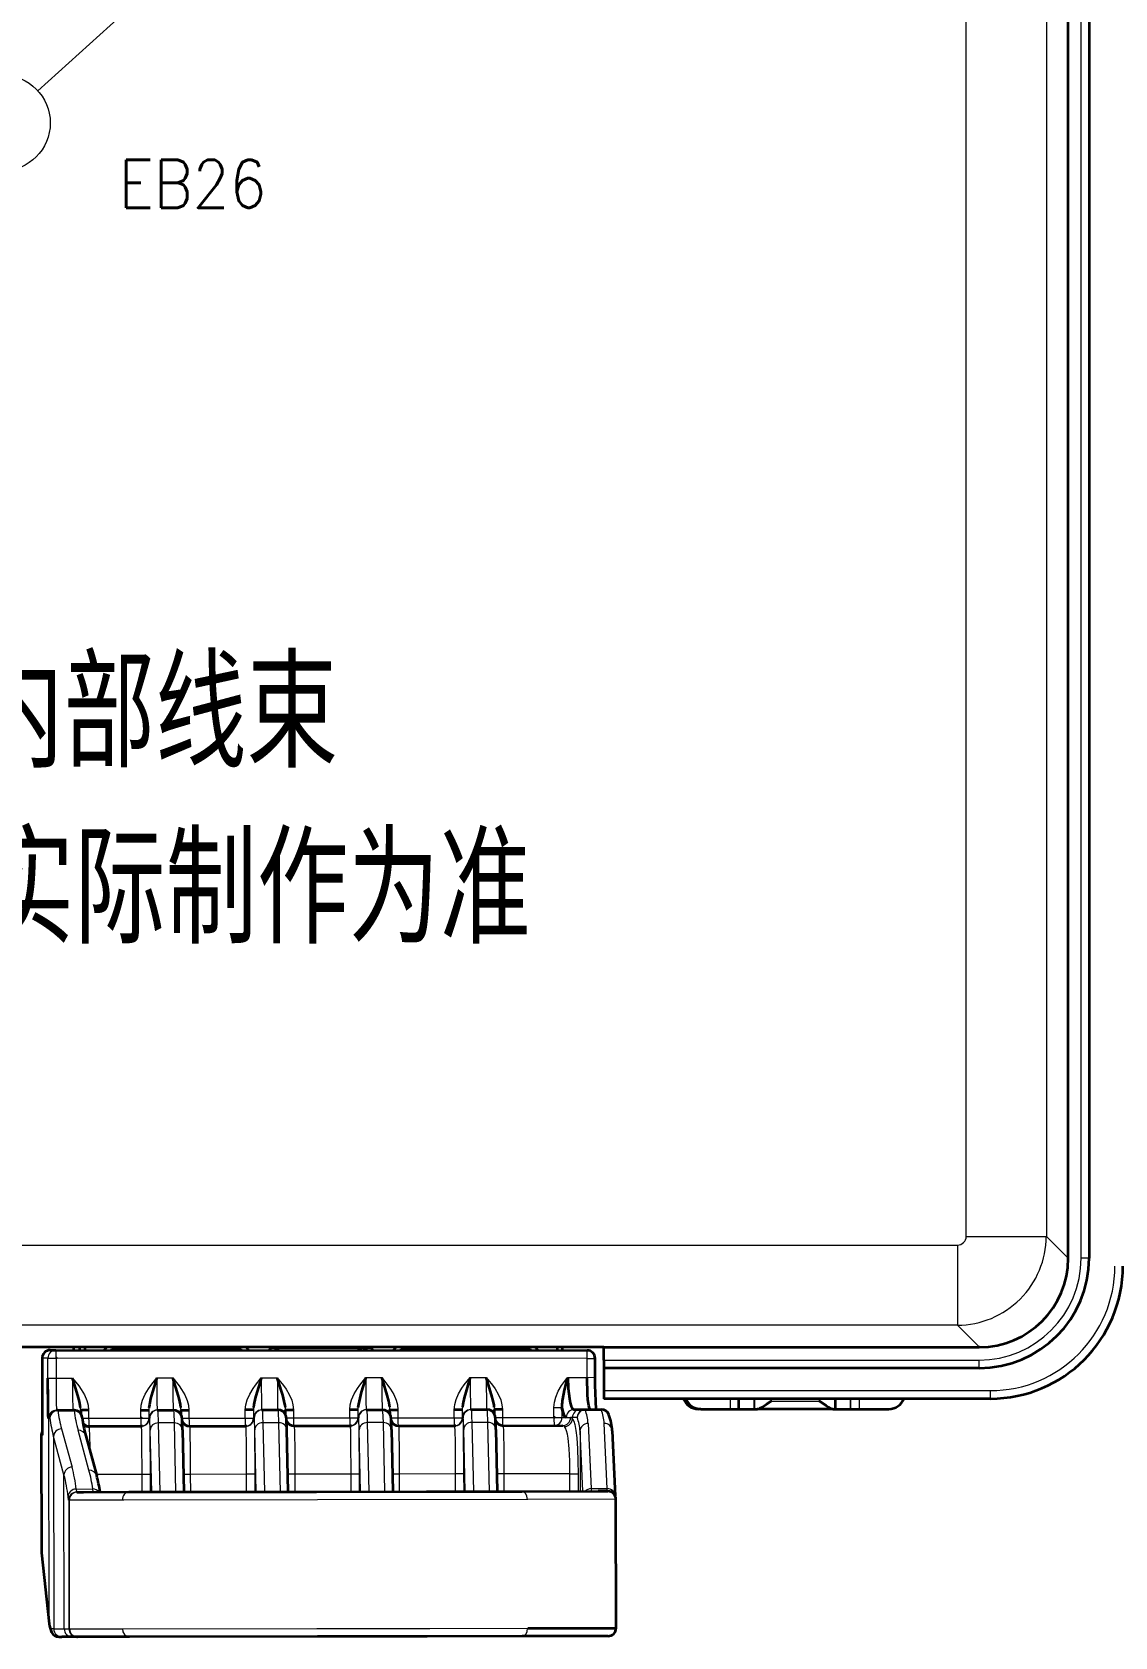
# Model space of a CAD drawing. Header units: inches. Extents: x 47316 to 59086, y 3141 to 11743.
# Drawn here: x 53677.7 to 53734.3, y 9661.4 to 9745.3 of the extents above; entities that cross this region are included whole.
import ezdxf

# ---------------------------------------------------------------- set-up
doc = ezdxf.new("R2010")
doc.units = ezdxf.units.IN
doc.header["$MEASUREMENT"] = 0
doc.styles.add('MtX_FangSong_GB2312', font='')
doc.styles.get("Standard").update_dxf_attribs({"font": ''})
doc.styles.get('MtX_FangSong_GB2312').set_extended_font_data('FangSong_GB2312')
doc.styles.get('Standard').set_extended_font_data('SimSun')
doc.linetypes.add('_VH_UNTAPED', pattern='A,0.0001,[17,VeSys.shx,S=0.1,R=0,X=0,Y=0],-0.4', length=0.4001)

# ---------------------------------------------------------------- blocks, each defined once
blk = doc.blocks.new('3835D1078AAB')
at = {"lineweight": 35}
for p, q in [((-22.369, 151.215), (-18.639, 151.222)), ((-18.639, 151.222), (-18.632, 151.222)), ((-18.632, 151.222), (-14.497, 151.228)), ((-14.497, 151.228), (-9.721, 151.235)), ((-9.721, 151.235), (-1.535, 151.247)), ((-1.535, 151.247), (-1.507, 151.247)), ((-1.507, 151.247), (0.458, 151.249)), ((0.458, 151.249), (0.732, 151.25)), ((0.458, 151.249), (0.759, 151.249)), ((0.469, 151.249), (0.734, 151.25)), ((0.732, 151.25), (0.76, 151.249)), ((0.762, 151.249), (0.734, 151.25)), ((0.76, 151.249), (0.964, 151.25)), ((0.762, 151.249), (0.862, 151.249)), ((0.964, 151.249), (1.417, 151.25)), ((1.548, 151.249), (1.417, 151.249)), ((-18.875, 150.871), (-22.718, 150.865)), ((-18.875, 150.871), (-22.718, 150.865)), ((-22.718, 150.865), (-22.71, 145.257)), ((2.303, 147.584), (1.968, 150.68)), ((2.305, 147.547), (2.303, 147.584)), ((2.313, 142.473), (2.305, 147.547)), ((-22.548, 142.275), (-22.678, 145.112)), ((-22.361, 144.908), (-21.939, 144.909)), ((-22.342, 144.908), (-22.361, 144.908)), ((-18.617, 144.914), (-22.36, 144.908)), ((-22.352, 144.908), (-22.342, 144.908)), ((-21.659, 144.909), (-21.619, 144.909)), ((-14.463, 144.92), (-18.616, 144.914)), ((-17.484, 142.211), (-17.546, 144.916)), ((-9.677, 144.927), (-14.463, 144.92)), ((-12.934, 142.218), (-12.996, 144.922)), ((-1.496, 144.939), (-9.677, 144.927)), ((-8.446, 144.929), (-8.384, 142.224)), ((-3.834, 142.231), (-3.896, 144.936)), ((0.478, 144.942), (-1.496, 144.939)), ((0.031, 144.941), (0.043, 144.941)), ((0.035, 144.941), (0.043, 144.941)), ((0.744, 144.942), (0.478, 144.942)), ((0.744, 144.942), (0.479, 144.942)), ((0.769, 144.942), (0.744, 144.942)), ((0.771, 144.942), (0.769, 144.942)), ((0.374, 142.494), (-0.102, 144.234)), ((-17.8, 142.051), (-20.393, 142.048)), ((-15.742, 142.052), (-15.7, 142.054)), ((-15.742, 142.052), (-15.7, 142.054)), ((-13.25, 142.058), (-15.7, 142.054)), ((-11.192, 142.059), (-11.15, 142.061)), ((-8.7, 142.065), (-11.15, 142.061)), ((-6.642, 142.065), (-6.6, 142.068)), ((-6.642, 142.065), (-6.6, 142.068)), ((-4.15, 142.072), (-6.6, 142.068)), ((-2.092, 142.072), (-2.05, 142.075)), ((-2.092, 142.072), (-2.05, 142.075)), ((0.219, 142.078), (-2.05, 142.075)), ((0.223, 142.078), (0.219, 142.078)), ((2.278, 139.113), (2.273, 142.469)), ((-33.302, 141.328), (-34.597, 141.328)), ((-32.948, 141.328), (-33.302, 141.328)), ((-32.913, 141.328), (-32.948, 141.328)), ((-32.913, 141.328), (-32.948, 141.328)), ((-32.268, 141.328), (-32.913, 141.328)), ((-32.178, 141.328), (-32.268, 141.328)), ((-32.268, 141.328), (-32.268, 140.875)), ((-32.178, 141.328), (-32.268, 141.328)), ((-32.268, 141.328), (-32.268, 140.875)), ((-32.178, 141.328), (-28.866, 141.327)), ((-28.768, 141.326), (-28.866, 141.327)), ((-28.768, 141.326), (-28.866, 141.326)), ((-28.713, 141.326), (-28.768, 141.326)), ((-28.713, 141.326), (-28.768, 141.326)), ((-28.048, 141.326), (-28.713, 141.326)), ((-28.048, 141.326), (-28.049, 141.326)), ((-28.049, 140.875), (-28.049, 141.326)), ((-27.702, 141.326), (-28.048, 141.326)), ((-28.048, 140.875), (-28.048, 141.326)), ((-26.407, 141.326), (-27.702, 141.326)), ((-26.408, 141.326), (-26.302, 141.326)), ((-26.407, 141.326), (-26.301, 141.326)), ((-21.375, 141.346), (-22.078, 141.345)), ((-21.611, 141.346), (-21.624, 141.346)), ((-21.161, 141.347), (-21.375, 141.346)), ((-20.892, 141.347), (-21.161, 141.346)), ((-20.362, 141.251), (-20.363, 141.259)), ((-17.769, 141.351), (-17.423, 141.352)), ((-17.427, 141.554), (-17.423, 141.341)), ((-17.423, 141.342), (-17.423, 141.352)), ((-17.087, 141.352), (-17.112, 141.352)), ((-16.409, 141.353), (-17.109, 141.352)), ((-17.087, 141.352), (-17.095, 141.353)), ((-16.385, 141.353), (-16.409, 141.353)), ((-16.023, 141.354), (-15.67, 141.354)), ((-12.873, 141.359), (-13.219, 141.358)), ((-12.877, 141.561), (-12.873, 141.347)), ((-12.873, 141.349), (-12.873, 141.359)), ((-12.537, 141.359), (-12.562, 141.359)), ((-11.859, 141.36), (-12.559, 141.359)), ((-12.537, 141.359), (-12.546, 141.359)), ((-11.835, 141.36), (-11.859, 141.36)), ((-11.473, 141.361), (-11.121, 141.361)), ((-8.323, 141.365), (-8.669, 141.365)), ((-8.328, 141.568), (-8.323, 141.354)), ((-8.323, 141.355), (-8.323, 141.365)), ((-7.988, 141.366), (-8.012, 141.366)), ((-7.309, 141.367), (-8.009, 141.366)), ((-7.988, 141.366), (-7.996, 141.366)), ((-7.285, 141.367), (-7.309, 141.367)), ((-6.923, 141.367), (-6.571, 141.368)), ((-3.774, 141.372), (-4.12, 141.371)), ((-3.778, 141.575), (-3.773, 141.361)), ((-3.773, 141.362), (-3.774, 141.372)), ((-3.438, 141.373), (-3.462, 141.373)), ((-2.759, 141.374), (-3.459, 141.373)), ((-3.438, 141.373), (-3.446, 141.373)), ((-2.735, 141.374), (-2.759, 141.374)), ((-2.021, 141.375), (-2.373, 141.374)), ((0.249, 141.378), (0.595, 141.378)), ((0.596, 141.367), (0.592, 141.53)), ((0.596, 141.368), (0.595, 141.378)), ((1.592, 141.38), (0.88, 141.379)), ((0.88, 141.379), (0.911, 141.379)), ((0.911, 141.379), (0.931, 141.379)), ((0.921, 141.379), (0.931, 141.379)), ((1.592, 141.38), (1.634, 141.38)), ((1.65, 141.38), (1.634, 141.38)), ((-39.016, 140.875), (-22.181, 140.875)), ((-31.612, 140.875), (-31.576, 140.901)), ((-31.612, 140.875), (-31.576, 140.901)), ((-29.476, 140.9), (-29.44, 140.875)), ((-22.181, 140.525), (-22.181, 140.875)), ((-22.181, 139.545), (-22.181, 140.525)), ((-21.809, 139.945), (-21.808, 139.119)), ((-38.526, 139.545), (-22.181, 139.545)), ((-22.181, 139.195), (-22.181, 139.545)), ((-22.181, 139.195), (-22.181, 138.635)), ((-38.538, 138.635), (-38.526, 138.635)), ((-22.181, 138.635), (-38.526, 138.635)), ((-22.181, 138.635), (5.539, 138.635)), ((1.673, 138.763), (-21.458, 138.77)), ((-20.369, 138.635), (-20.369, 138.769)), ((-20.369, 138.635), (-20.369, 138.769)), ((-20.161, 138.769), (-20.161, 138.635)), ((-18.845, 138.635), (-18.843, 138.652)), ((-18.844, 138.635), (-18.841, 138.664)), ((-18.841, 138.664), (-18.836, 138.718)), ((-18.837, 138.706), (-18.836, 138.718)), ((-18.836, 138.718), (-13.503, 138.716)), ((-18.836, 138.718), (-13.502, 138.716)), ((-13.503, 138.716), (-13.417, 138.733)), ((-13.502, 138.716), (-13.498, 138.662)), ((-13.499, 138.662), (-13.498, 138.65)), ((-13.498, 138.662), (-13.496, 138.635)), ((-12.059, 138.661), (-7.685, 138.66)), ((-6.245, 138.635), (-6.244, 138.648)), ((-6.244, 138.635), (-6.242, 138.66)), ((-6.242, 138.66), (-6.237, 138.714)), ((-6.238, 138.703), (-6.237, 138.714)), ((-6.236, 138.714), (-0.903, 138.712)), ((-0.903, 138.712), (-0.899, 138.658)), ((-0.899, 138.658), (-0.897, 138.635)), ((0.417, 138.635), (0.418, 138.763)), ((0.63, 138.763), (0.63, 138.635)), ((0.914, 138.635), (0.914, 138.763)), ((1.928, 138.762), (1.673, 138.763)), ((-43.321, 6.125), (-43.321, 134.75)), ((-42.411, 134.75), (-42.411, 134.761)), ((-42.411, 134.75), (-42.411, 6.125))]:
    blk.add_line(p, q, dxfattribs=at)
at = {"lineweight": 13}
for p, q in [((-18.869, 150.871), (-18.875, 150.871)), ((-14.609, 150.878), (-18.869, 150.871)), ((-9.69, 150.885), (-14.609, 150.878)), ((-1.257, 150.897), (-9.69, 150.885)), ((-1.224, 150.897), (-1.257, 150.897)), ((0.797, 150.9), (-1.224, 150.897)), ((1.081, 150.9), (0.797, 150.9)), ((1.082, 150.9), (1.081, 150.9)), ((1.081, 150.9), (1.09, 145.292)), ((1.11, 150.9), (1.082, 150.9)), ((1.118, 145.292), (1.11, 150.9)), ((1.313, 150.9), (1.11, 150.9)), ((1.767, 150.9), (1.313, 150.9)), ((1.313, 150.9), (1.323, 144.194)), ((1.767, 150.9), (1.898, 150.9)), ((1.779, 142.529), (1.767, 150.9)), ((1.97, 150.642), (1.983, 141.731)), ((2.305, 147.547), (1.97, 150.642)), ((2.313, 142.473), (2.305, 147.547)), ((-22.71, 145.257), (-18.881, 145.264)), ((-21.629, 144.794), (-22.329, 144.793)), ((-22.329, 144.793), (-22.199, 141.952)), ((-21.499, 141.954), (-21.629, 144.794)), ((-21.619, 144.909), (-21.611, 144.909)), ((-21.269, 144.91), (-21.149, 142.293)), ((-21.149, 142.293), (-21.152, 144.91)), ((-21.061, 144.147), (-21.062, 144.916)), ((-20.711, 144.917), (-20.71, 144.147)), ((-18.881, 145.264), (-18.855, 145.264)), ((-18.855, 145.264), (-9.716, 145.277)), ((-17.828, 144.152), (-17.829, 144.921)), ((-17.204, 144.916), (-17.135, 141.909)), ((-16.435, 141.91), (-16.504, 144.917)), ((-16.146, 144.918), (-16.084, 142.221)), ((-16.081, 144.154), (-16.082, 144.924)), ((-15.729, 144.924), (-15.728, 144.155)), ((-13.278, 144.158), (-13.279, 144.928)), ((-12.654, 144.923), (-12.585, 141.916)), ((-11.885, 141.917), (-11.954, 144.924)), ((-11.596, 144.925), (-11.534, 142.227)), ((-11.531, 144.161), (-11.532, 144.93)), ((-11.179, 144.931), (-11.178, 144.161)), ((-9.716, 145.277), (-1.278, 145.289)), ((-8.728, 144.165), (-8.729, 144.934)), ((-8.104, 144.93), (-8.035, 141.922)), ((-7.335, 141.923), (-7.404, 144.931)), ((-7.046, 144.931), (-6.984, 142.234)), ((-6.981, 144.168), (-6.982, 144.937)), ((-6.63, 144.937), (-6.628, 144.168)), ((-4.178, 144.172), (-4.18, 144.941)), ((-3.554, 144.936), (-3.485, 141.929)), ((-2.785, 141.93), (-2.854, 144.937)), ((-2.496, 144.938), (-2.434, 142.241)), ((-2.431, 144.174), (-2.432, 144.944)), ((-2.08, 144.944), (-2.078, 144.175)), ((-1.278, 145.289), (-1.214, 145.29)), ((-1.214, 145.29), (0.794, 145.292)), ((0.794, 144.809), (0.073, 144.808)), ((0.794, 145.292), (1.09, 145.292)), ((1.09, 145.292), (1.09, 145.292)), ((1.09, 145.292), (1.118, 145.292)), ((1.118, 145.292), (1.121, 145.292)), ((-20.71, 144.147), (-21.061, 144.147)), ((-20.71, 144.147), (-17.828, 144.152)), ((-17.828, 144.152), (-17.529, 144.152)), ((-16.08, 144.154), (-15.728, 144.155)), ((-15.728, 144.155), (-13.278, 144.158)), ((-13.278, 144.158), (-12.979, 144.159)), ((-11.53, 144.161), (-11.178, 144.161)), ((-11.178, 144.161), (-8.728, 144.165)), ((-8.728, 144.165), (-8.429, 144.165)), ((-6.981, 144.168), (-6.628, 144.168)), ((-6.628, 144.168), (-4.178, 144.172)), ((-4.178, 144.172), (-3.879, 144.172)), ((-2.431, 144.174), (-2.078, 144.175)), ((-2.078, 144.175), (-0.087, 144.178)), ((0.235, 143.99), (0.712, 142.25)), ((1.323, 144.194), (1.779, 142.529)), ((1.43, 142.191), (0.974, 143.857)), ((-17.135, 141.909), (-16.435, 141.91)), ((-12.585, 141.916), (-11.885, 141.917)), ((-8.035, 141.922), (-7.335, 141.923)), ((-3.485, 141.929), (-2.785, 141.93)), ((2.278, 139.113), (2.273, 142.473)), ((2.273, 142.473), (2.313, 142.473)), ((-33.302, 140.875), (-33.302, 141.328)), ((-32.948, 141.328), (-32.948, 140.875)), ((-32.913, 140.875), (-32.913, 141.328)), ((-28.768, 141.326), (-28.768, 140.875)), ((-28.713, 140.875), (-28.713, 141.326)), ((-27.702, 141.326), (-27.702, 140.875)), ((-22.078, 141.357), (-21.376, 141.358)), ((-21.611, 141.346), (-21.624, 141.346)), ((-21.027, 141.697), (-20.816, 141.697)), ((-20.816, 141.746), (-20.816, 141.697)), ((-20.816, 141.697), (-20.738, 141.697)), ((-20.547, 141.697), (-20.738, 141.697)), ((-20.363, 141.697), (-20.547, 141.697)), ((-20.015, 141.698), (-20.363, 141.697)), ((-20.362, 141.264), (-20.363, 141.697)), ((-20.014, 141.265), (-20.362, 141.264)), ((-17.769, 141.701), (-20.014, 141.698)), ((-20.014, 141.698), (-20.013, 141.265)), ((-17.464, 141.702), (-17.769, 141.701)), ((-17.769, 141.351), (-17.769, 141.701)), ((-16.06, 141.704), (-16.05, 141.704)), ((-16.035, 141.704), (-16.05, 141.704)), ((-16.023, 141.704), (-16.035, 141.704)), ((-16.023, 141.354), (-16.023, 141.704)), ((-15.671, 141.704), (-16.023, 141.704)), ((-13.22, 141.708), (-15.669, 141.704)), ((-15.669, 141.704), (-15.669, 141.354)), ((-13.219, 141.358), (-13.22, 141.708)), ((-12.914, 141.708), (-13.22, 141.708)), ((-11.51, 141.711), (-11.5, 141.711)), ((-11.485, 141.711), (-11.5, 141.711)), ((-11.474, 141.711), (-11.485, 141.711)), ((-11.473, 141.361), (-11.474, 141.711)), ((-11.121, 141.711), (-11.474, 141.711)), ((-8.67, 141.715), (-11.12, 141.711)), ((-11.12, 141.711), (-11.119, 141.361)), ((-8.669, 141.365), (-8.67, 141.715)), ((-8.364, 141.715), (-8.67, 141.715)), ((-6.96, 141.717), (-6.95, 141.717)), ((-6.936, 141.717), (-6.95, 141.717)), ((-6.924, 141.717), (-6.936, 141.717)), ((-6.571, 141.718), (-6.924, 141.717)), ((-6.923, 141.367), (-6.924, 141.717)), ((-4.12, 141.721), (-6.57, 141.718)), ((-6.57, 141.718), (-6.569, 141.368)), ((-3.814, 141.722), (-4.12, 141.721)), ((-4.12, 141.371), (-4.12, 141.721)), ((-2.41, 141.724), (-2.4, 141.724)), ((-2.386, 141.724), (-2.4, 141.724)), ((-2.374, 141.724), (-2.386, 141.724)), ((-2.374, 141.374), (-2.374, 141.724)), ((-2.022, 141.724), (-2.374, 141.724)), ((0.249, 141.728), (-2.02, 141.724)), ((-2.02, 141.724), (-2.02, 141.375)), ((0.249, 141.378), (0.249, 141.728)), ((0.527, 141.728), (0.249, 141.728)), ((0.88, 141.392), (1.591, 141.393)), ((1.983, 141.731), (1.941, 141.73)), ((1.983, 141.731), (2, 141.73)), ((-39.016, 140.525), (-39.016, 140.875)), ((-22.181, 140.525), (-39.016, 140.525)), ((-31.576, 140.977), (-31.576, 140.901)), ((-29.476, 140.977), (-31.576, 140.977)), ((-31.576, 140.901), (-29.476, 140.9)), ((-29.476, 140.9), (-29.476, 140.977)), ((-21.463, 139.946), (-21.809, 139.945)), ((-20.615, 139.947), (-21.463, 139.946)), ((-21.463, 139.946), (-21.462, 139.12)), ((-20.615, 139.947), (-20.608, 139.97)), ((-16.367, 139.953), (-17.067, 139.952)), ((-11.817, 139.96), (-12.517, 139.959)), ((-7.267, 139.967), (-7.967, 139.966)), ((-2.718, 139.974), (-3.418, 139.972)), ((1.668, 139.98), (0.951, 139.979)), ((1.669, 139.113), (1.668, 139.98)), ((2.022, 139.98), (1.669, 139.98)), ((2.022, 139.98), (2.023, 139.113)), ((-38.526, 139.545), (-38.526, 139.195)), ((-22.181, 139.195), (-38.526, 139.195)), ((-21.462, 139.12), (-21.808, 139.119)), ((-21.462, 139.12), (1.669, 139.113)), ((2.023, 139.113), (1.671, 139.113)), ((2.023, 139.113), (2.278, 139.113)), ((-37.582, 137.679), (-38.538, 138.635)), ((-18.534, 138.747), (-18.778, 138.718)), ((-18.448, 138.769), (-18.534, 138.747)), ((-13.6, 138.746), (-13.621, 138.767)), ((-13.473, 138.722), (-13.6, 138.746)), ((-13.473, 138.722), (-13.599, 138.746)), ((-5.934, 138.744), (-6.179, 138.714)), ((-5.849, 138.765), (-5.934, 138.744)), ((-1.001, 138.742), (-1.022, 138.763)), ((-0.872, 138.717), (-1.001, 138.742)), ((-0.873, 138.718), (-1, 138.742)), ((-37.582, 137.679), (5.539, 137.679)), ((-37.582, 134.189), (-37.582, 137.679)), ((-43.321, 134.75), (-42.971, 134.75)), ((-42.971, 134.75), (-42.971, 6.125)), ((-42.411, 134.761), (-41.456, 133.806)), ((5.539, 134.189), (-37.582, 134.189)), ((-37.966, 133.806), (-41.456, 133.806)), ((-41.456, 7.069), (-41.456, 133.806)), ((-37.966, 133.806), (-37.966, 7.069))]:
    blk.add_line(p, q, dxfattribs=at)
for points in [[(-22.34, 144.908), (-22.339, 144.907), (-22.339, 144.906), (-22.336, 144.895), (-22.329, 144.793)], [(-21.629, 144.794), (-21.636, 144.896), (-21.639, 144.907), (-21.639, 144.908), (-21.64, 144.909)], [(0.045, 144.941), (0.046, 144.94), (0.047, 144.939), (0.049, 144.936), (0.053, 144.926), (0.073, 144.808)], [(0.794, 144.809), (0.777, 144.927), (0.773, 144.94), (0.772, 144.941), (0.771, 144.942)], [(1.121, 145.292), (1.122, 145.292), (1.123, 145.29), (1.127, 145.276), (1.144, 145.146)], [(-20.816, 141.746), (-20.872, 141.85), (-20.92, 142.004), (-20.968, 142.262), (-21.004, 142.577), (-21.037, 143.064), (-21.055, 143.594), (-21.061, 144.147)], [(-20.71, 144.147), (-20.701, 143.587), (-20.676, 143.053), (-20.63, 142.602), (-20.597, 142.414), (-20.561, 142.274), (-20.519, 142.165), (-20.47, 142.089)], [(-17.8, 142.051), (-17.801, 142.052), (-17.801, 142.054), (-17.804, 142.079), (-17.812, 142.28), (-17.824, 143.171), (-17.828, 144.152)], [(-16.05, 141.704), (-16.05, 141.705), (-16.051, 141.71), (-16.056, 141.762), (-16.067, 142.211), (-16.081, 144.154)], [(-15.728, 144.155), (-15.72, 142.764), (-15.712, 142.275), (-15.704, 142.08), (-15.701, 142.057), (-15.701, 142.055), (-15.7, 142.054)], [(-13.25, 142.058), (-13.251, 142.059), (-13.251, 142.061), (-13.254, 142.086), (-13.262, 142.287), (-13.274, 143.177), (-13.278, 144.158)], [(-11.5, 141.711), (-11.5, 141.711), (-11.502, 141.717), (-11.506, 141.769), (-11.517, 142.217), (-11.531, 144.161)], [(-11.178, 144.161), (-11.17, 142.771), (-11.162, 142.281), (-11.154, 142.087), (-11.151, 142.064), (-11.151, 142.062), (-11.15, 142.061)], [(-8.7, 142.065), (-8.701, 142.066), (-8.702, 142.068), (-8.704, 142.092), (-8.712, 142.293), (-8.724, 143.184), (-8.728, 144.165)], [(-6.95, 141.717), (-6.95, 141.718), (-6.952, 141.724), (-6.956, 141.776), (-6.967, 142.224), (-6.981, 144.168)], [(-6.628, 144.168), (-6.62, 142.777), (-6.612, 142.288), (-6.604, 142.093), (-6.601, 142.071), (-6.601, 142.069), (-6.6, 142.068)], [(-4.15, 142.072), (-4.151, 142.072), (-4.152, 142.075), (-4.154, 142.099), (-4.162, 142.3), (-4.174, 143.191), (-4.178, 144.172)], [(-2.4, 141.724), (-2.4, 141.725), (-2.402, 141.731), (-2.406, 141.782), (-2.417, 142.231), (-2.431, 144.174)], [(-2.078, 144.175), (-2.07, 142.784), (-2.062, 142.295), (-2.054, 142.1), (-2.052, 142.077), (-2.051, 142.075), (-2.05, 142.075)], [(-17.46, 141.702), (-17.46, 141.703), (-17.461, 141.704), (-17.462, 141.708), (-17.468, 141.76), (-17.484, 142.219)], [(-17.135, 141.909), (-17.118, 141.417), (-17.112, 141.36), (-17.111, 141.355), (-17.11, 141.353), (-17.109, 141.352)], [(-16.409, 141.353), (-16.41, 141.354), (-16.41, 141.355), (-16.411, 141.358), (-16.416, 141.389), (-16.428, 141.657), (-16.435, 141.91)], [(-16.084, 142.221), (-16.068, 141.762), (-16.062, 141.711), (-16.061, 141.706), (-16.061, 141.705), (-16.06, 141.704)], [(-12.91, 141.709), (-12.911, 141.709), (-12.911, 141.711), (-12.912, 141.715), (-12.918, 141.767), (-12.934, 142.225)], [(-12.585, 141.916), (-12.568, 141.423), (-12.562, 141.366), (-12.561, 141.361), (-12.56, 141.36), (-12.559, 141.359)], [(-11.859, 141.36), (-11.86, 141.361), (-11.86, 141.361), (-11.861, 141.364), (-11.866, 141.396), (-11.878, 141.664), (-11.885, 141.917)], [(-11.534, 142.227), (-11.518, 141.769), (-11.512, 141.717), (-11.511, 141.713), (-11.511, 141.711), (-11.51, 141.711)], [(-8.36, 141.715), (-8.361, 141.716), (-8.361, 141.717), (-8.363, 141.722), (-8.368, 141.774), (-8.384, 142.232)], [(-8.035, 141.922), (-8.018, 141.43), (-8.012, 141.373), (-8.011, 141.368), (-8.01, 141.367), (-8.009, 141.366)], [(-7.309, 141.367), (-7.31, 141.367), (-7.31, 141.368), (-7.311, 141.371), (-7.316, 141.403), (-7.328, 141.671), (-7.335, 141.923)], [(-6.984, 142.234), (-6.968, 141.776), (-6.963, 141.724), (-6.961, 141.719), (-6.961, 141.718), (-6.96, 141.717)], [(-3.81, 141.722), (-3.811, 141.723), (-3.811, 141.724), (-3.813, 141.729), (-3.818, 141.781), (-3.834, 142.239)], [(-3.485, 141.929), (-3.472, 141.499), (-3.464, 141.394), (-3.461, 141.375), (-3.46, 141.373), (-3.459, 141.373)], [(-2.759, 141.374), (-2.76, 141.374), (-2.761, 141.376), (-2.762, 141.381), (-2.768, 141.438), (-2.785, 141.93)], [(-2.434, 142.241), (-2.418, 141.783), (-2.413, 141.731), (-2.411, 141.726), (-2.411, 141.725), (-2.41, 141.724)], [(-21.376, 141.358), (-21.27, 141.376), (-21.174, 141.425), (-21.097, 141.5), (-21.046, 141.594), (-21.027, 141.697)], [(-20.013, 141.265), (-20.034, 141.031), (-20.094, 140.804), (-20.204, 140.546), (-20.348, 140.304), (-20.567, 140.006), (-20.615, 139.947)], [(-17.067, 139.952), (-17.336, 140.292), (-17.449, 140.453), (-17.586, 140.683), (-17.693, 140.929), (-17.748, 141.137), (-17.769, 141.351)], [(-15.669, 141.354), (-15.69, 141.132), (-15.749, 140.916), (-15.863, 140.66), (-16.009, 140.42), (-16.11, 140.279), (-16.367, 139.953)], [(-12.517, 139.959), (-12.786, 140.299), (-12.9, 140.46), (-13.037, 140.69), (-13.143, 140.935), (-13.199, 141.144), (-13.219, 141.358)], [(-11.119, 141.361), (-11.14, 141.138), (-11.199, 140.922), (-11.313, 140.666), (-11.459, 140.427), (-11.56, 140.285), (-11.817, 139.96)], [(-7.967, 139.966), (-8.237, 140.305), (-8.35, 140.466), (-8.487, 140.697), (-8.594, 140.942), (-8.649, 141.15), (-8.669, 141.365)], [(-6.569, 141.368), (-6.591, 141.145), (-6.65, 140.929), (-6.764, 140.673), (-6.909, 140.433), (-7.01, 140.292), (-7.267, 139.967)], [(-3.418, 139.972), (-3.687, 140.312), (-3.8, 140.473), (-3.937, 140.703), (-4.044, 140.949), (-4.099, 141.157), (-4.12, 141.371)], [(-2.02, 141.375), (-2.041, 141.152), (-2.1, 140.936), (-2.214, 140.68), (-2.36, 140.44), (-2.461, 140.299), (-2.718, 139.974)], [(0.951, 139.979), (0.682, 140.319), (0.569, 140.48), (0.432, 140.71), (0.325, 140.955), (0.27, 141.164), (0.249, 141.378)], [(0.88, 141.392), (0.78, 141.406), (0.688, 141.446), (0.612, 141.51), (0.558, 141.594), (0.532, 141.688)], [(1.591, 141.393), (1.698, 141.411), (1.795, 141.458), (1.873, 141.533), (1.923, 141.627), (1.941, 141.731)]]:
    blk.add_lwpolyline(points, dxfattribs=at)
at = {"lineweight": 35}
for points in [[(-17.484, 142.211), (-17.469, 141.774), (-17.454, 141.633), (-17.407, 141.517), (-17.317, 141.421), (-17.203, 141.365), (-17.112, 141.352)], [(-12.934, 142.218), (-12.919, 141.781), (-12.904, 141.64), (-12.857, 141.523), (-12.767, 141.427), (-12.653, 141.372), (-12.562, 141.359)], [(-8.384, 142.224), (-8.37, 141.788), (-8.354, 141.647), (-8.307, 141.53), (-8.218, 141.434), (-8.103, 141.378), (-8.012, 141.366)], [(-3.834, 142.231), (-3.82, 141.794), (-3.804, 141.654), (-3.757, 141.537), (-3.668, 141.441), (-3.553, 141.385), (-3.462, 141.373)], [(-31.576, 140.977), (-31.862, 141.176), (-31.969, 141.243), (-32.068, 141.296), (-32.115, 141.315), (-32.178, 141.328)], [(-28.866, 141.327), (-28.93, 141.314), (-28.978, 141.295), (-29.08, 141.242), (-29.271, 141.12), (-29.476, 140.977)], [(-21.857, 141.345), (-21.83, 140.989), (-21.811, 140.294), (-21.809, 139.945)], [(-21.611, 141.346), (-21.599, 141.343), (-21.577, 141.326), (-21.558, 141.293), (-21.526, 141.186), (-21.491, 140.913), (-21.478, 140.689), (-21.463, 139.946)], [(-20.615, 139.947), (-20.633, 140.429), (-20.685, 140.864), (-20.724, 141.049), (-20.77, 141.199), (-20.821, 141.298), (-20.849, 141.329), (-20.877, 141.345), (-20.892, 141.347)], [(-20.547, 141.697), (-20.515, 141.685), (-20.494, 141.664), (-20.454, 141.595), (-20.42, 141.503), (-20.363, 141.259)], [(-20.014, 141.698), (-20.032, 141.694), (-20.038, 141.689), (-20.039, 141.687), (-20.039, 141.686), (-20.038, 141.684), (-20.036, 141.683), (-20.034, 141.682), (-20.03, 141.683)], [(-17.417, 141.245), (-17.405, 141.153), (-17.369, 140.974), (-17.3, 140.715), (-17.106, 140.08), (-17.067, 139.952)], [(-16.367, 139.953), (-16.328, 140.082), (-16.175, 140.59), (-16.104, 140.845), (-16.045, 141.11), (-16.027, 141.247)], [(-12.867, 141.252), (-12.855, 141.16), (-12.819, 140.981), (-12.75, 140.721), (-12.556, 140.086), (-12.517, 139.959)], [(-11.817, 139.96), (-11.778, 140.089), (-11.625, 140.597), (-11.554, 140.852), (-11.496, 141.117), (-11.478, 141.254)], [(-8.318, 141.258), (-8.306, 141.167), (-8.27, 140.987), (-8.2, 140.728), (-8.007, 140.093), (-7.967, 139.966)], [(-7.267, 139.967), (-7.228, 140.096), (-7.076, 140.604), (-7.004, 140.859), (-6.946, 141.124), (-6.928, 141.261)], [(-3.768, 141.265), (-3.751, 141.135), (-3.69, 140.862), (-3.607, 140.575), (-3.418, 139.972)], [(-2.718, 139.974), (-2.531, 140.577), (-2.451, 140.864), (-2.394, 141.138), (-2.378, 141.267)], [(-2.02, 141.724), (-2.039, 141.72), (-2.044, 141.716), (-2.045, 141.713), (-2.045, 141.712), (-2.045, 141.711), (-2.043, 141.709), (-2.041, 141.709), (-2.037, 141.709)], [(0.601, 141.272), (0.613, 141.18), (0.649, 141), (0.718, 140.741), (0.912, 140.106), (0.951, 139.979)], [(2, 141.73), (2.001, 141.729), (2.001, 141.726), (2.004, 141.693), (2.012, 141.405), (2.022, 139.98)], [(2, 141.73), (2, 141.73), (2.001, 141.729), (2.002, 141.715), (2.007, 141.603), (2.017, 140.941), (2.022, 139.98)], [(-20.608, 139.97), (-20.549, 140.17), (-20.461, 140.5), (-20.423, 140.666), (-20.371, 140.972)], [(1.659, 139.108), (1.653, 139.104), (1.652, 139.103), (1.652, 139.102), (1.653, 139.102), (1.656, 139.103), (1.671, 139.113)], [(-19.016, 138.769), (-18.962, 138.746), (-18.836, 138.718)], [(-18.958, 138.769), (-18.901, 138.745), (-18.778, 138.718)], [(-13.502, 138.716), (-13.376, 138.745), (-13.322, 138.767)], [(-6.417, 138.765), (-6.363, 138.743), (-6.236, 138.714)], [(-6.359, 138.765), (-6.301, 138.741), (-6.179, 138.714)], [(-0.903, 138.712), (-0.777, 138.741), (-0.723, 138.763)]]:
    blk.add_lwpolyline(points, dxfattribs=at)
at = {"lineweight": 13}
for centre, radius, start, end in [((-22.368, 150.865), 0.35, 90.08688, 180.0868), ((0.732, 150.9), 0.35, 0.08242, 90.08251), ((0.76, 150.899), 0.35, 0.0823, 90.08238), ((1.138, 150.546), 0.838, 6.62785, 25.0145), ((0.067, 145.159), 0.351, 218.46858, 270.91342), ((5.821, 145.526), 5.793, 187.12065, 195.37682), ((0.74, 145.292), 0.35, 270.62367, 0.08663), ((0.771, 145.292), 0.35, 270.088, 0.0879), ((6.704, 145.434), 5.943, 186.03876, 195.39211), ((7.081, 145.771), 5.97, 186.00857, 195.31878), ((41.551, 144.08), 41.384, 181.19277, 182.7012), ((-20.168, 142.054), 2.034, 182.85964, 200.04077), ((-19.514, 142.054), 1.987, 182.87675, 200.50069), ((-19.141, 142.392), 2.01, 182.83369, 200.24884), ((-20.459, 141.731), 0.358, 91.92311, 177.66752), ((-20.384, 142.155), 0.108, 217.05635, 264.92133), ((-15.7, 141.704), 0.35, 96.97067, 180.0863), ((-15.673, 141.704), 0.35, 90.08671, 180.08663), ((-6.6, 141.718), 0.35, 96.97067, 180.0863), ((-6.574, 141.718), 0.35, 90.08671, 180.08663), ((-2.05, 141.725), 0.35, 96.97067, 180.0863), ((-2.024, 141.725), 0.35, 90.08671, 180.08663), ((0.215, 141.777), 0.353, 40.11984, 90.34854), ((0.434, 142.124), 0.22, 178.50717, 192.17288), ((-4.923, 140.7), 5.844, 6.80519, 15.38118), ((-4.28, 140.622), 5.921, 7.48979, 15.37183), ((-3.903, 140.958), 5.895, 7.52705, 15.4457), ((1.963, 142.472), 0.35, 332.48337, 0.08468), ((-22.091, 141.695), 0.338, 200.47346, 272.18363), ((-21.376, 141.695), 0.349, 270.23788, 0.23681), ((-16.233, 141.363), 1.19, 181.05156, 185.66759), ((-17.195, 141.351), 1.173, 354.94696, 0.16452), ((-11.683, 141.369), 1.19, 181.05156, 185.66759), ((-12.646, 141.357), 1.173, 354.94696, 0.16452), ((-7.133, 141.376), 1.19, 181.05156, 185.66759), ((-8.096, 141.364), 1.173, 354.94696, 0.16452), ((-2.525, 141.383), 1.248, 181.03082, 185.44228), ((-2.76, 141.724), 0.35, 270.0867, 0.08663), ((-3.604, 141.371), 1.231, 355.18161, 0.15585), ((1.785, 141.389), 1.19, 181.05156, 185.66759), ((-39.016, 135.1), 5.425, 90, 180), ((-38.526, 134.75), 4.445, 90, 180), ((-37.559, 133.785), 3.894, 90.34119, 135.02738), ((-37.561, 133.782), 3.894, 134.97261, 179.65881), ((-37.582, 133.806), 0.383, 89.92384, 180.07676)]:
    blk.add_arc(centre, radius, start, end, dxfattribs=at)
at = {"lineweight": 35}
for centre, radius, start, end in [((-22.368, 150.865), 0.35, 90.0845, 180.08461), ((1.549, 150.901), 0.349, 24.44084, 90.09936), ((1.548, 150.9), 0.35, 359.93855, 24.44724), ((0.784, 150.545), 1.192, 6.49145, 24.81911), ((-22.36, 145.258), 0.35, 180.08495, 269.81128), ((5.863, 145.872), 6.185, 188.66299, 195.35513), ((-20.169, 142.392), 2.382, 182.83246, 200.01194), ((-17.799, 141.702), 0.349, 20.35348, 90.11619), ((-13.249, 141.709), 0.349, 20.35348, 90.11619), ((-8.7, 141.716), 0.349, 20.35348, 90.11619), ((-4.15, 141.722), 0.349, 20.35348, 90.11619), ((0.219, 141.728), 0.35, 37.76895, 89.67808), ((-4.923, 141.036), 5.494, 6.81275, 15.38819), ((1.963, 142.472), 0.35, 332.47527, 0.08428), ((-34.597, 140.628), 0.7, 89.98369, 159.3641), ((-34.597, 140.628), 0.7, 89.98367, 159.36606), ((-22.078, 141.695), 0.35, 199.73075, 270.08455), ((-22.05, 141.17), 1.69, 353.29421, 2.75192), ((-20.037, 141.705), 0.0229, 286.10536, 341.67405), ((-2.043, 141.731), 0.0229, 286.10743, 341.67428), ((0.88, 141.729), 0.35, 186.74136, 270.08455), ((-39.016, 135.1), 5.775, 90, 180), ((-38.526, 134.75), 4.795, 90, 180), ((-21.458, 139.12), 0.35, 180.08456, 269.98253), ((1.675, 139.084), 0.0286, 93.83133, 124.63333), ((1.928, 139.112), 0.35, 269.98253, 0.08455), ((-38.526, 134.75), 3.885, 90.16771, 179.83233), ((-18.91, 139.007), 0.469, 210.55659, 232.55829), ((-18.534, 139.097), 0.349, 249.87662, 269.96673), ((-13.599, 139.096), 0.35, 269.99758, 290.07427), ((-13.472, 139.037), 0.518, 309.14239, 328.62363), ((-11.622, 139.011), 0.56, 205.88699, 218.66264), ((-11.362, 139.011), 0.35, 224.3318, 269.9818), ((-6.306, 139.007), 0.475, 210.56272, 231.53934), ((-5.934, 139.093), 0.349, 249.87684, 269.96673), ((-1.001, 139.092), 0.35, 269.9976, 290.08297), ((-1, 139.092), 0.35, 269.99758, 290.07651), ((-0.873, 139.034), 0.519, 309.83027, 328.61294)]:
    blk.add_arc(centre, radius, start, end, dxfattribs=at)
at = {"lineweight": 13}
for centre, major_axis, ratio, start_param, end_param in [((-18.631, 150.872), (-0.001, 0.35), 0.677711, 6.283075, 7.853871), ((-1.506, 150.897), (0, 0.35), 0.807314, 4.712527, 6.283323), ((0.964, 150.899), (0, -0.35), 0.997034, 1.571852, 3.142648), ((1.418, 150.9), (0, -0.35), 0.997034, 1.571852, 3.142648), ((1.62, 150.642), (-0.348, -0.038), 0.994625, 3.034627, 3.141564), ((1.955, 147.547), (-0.348, -0.038), 0.994625, 3.034627, 3.141573), ((-22.359, 145.258), (-0.002, -0.35), 0.999932, 4.719341, 6.290138), ((-22.329, 145.131), (-0.35, -0.016), 0.967047, 6.283163, 7.809232), ((-22.34, 145.258), (-0.002, -0.35), 0.999932, 6.255666, 6.290138), ((-21.64, 145.259), (0.002, 0.35), 0.999932, 3.148545, 3.172897), ((-21.629, 145.132), (0.35, 0.016), 0.967047, 4.667639, 5.518722), ((-18.618, 145.264), (-0.001, 0.35), 0.677249, 1.570686, 3.141482), ((-1.497, 145.289), (0, 0.35), 0.807437, 3.14173, 4.712527), ((0.768, 145.292), (0.002, 0.35), 0.999932, 3.148545, 4.719341), ((0.794, 145.146), (-0.348, -0.036), 0.961705, 1.470028, 3.034808), ((0.235, 144.327), (-0.338, -0.092), 0.959419, 6.283172, 7.596572), ((0.974, 144.194), (0.338, 0.092), 0.959419, 4.454979, 6.006735), ((-22.198, 142.291), (-0.35, -0.016), 0.967047, 6.283163, 7.809232), ((-21.498, 142.293), (0.35, 0.016), 0.967047, 4.667639, 6.237282), ((-20.393, 141.698), (0, 0.35), 0.987467, 0.000515, 1.571311), ((-20.018, 141.698), (0, -0.35), 0.987467, 3.142107, 4.712903), ((-20.018, 141.698), (0.001, -0.35), 0.011239, 1.570776, 3.141511), ((-17.773, 141.701), (0.001, -0.35), 0.011239, 1.570776, 3.051207), ((-17.134, 142.219), (-0.35, -0.008), 0.8864, 6.28317, 7.831594), ((-16.434, 142.22), (-0.35, -0.008), 0.8864, 1.548409, 3.117311), ((-15.673, 141.704), (-0.001, 0.35), 0.011239, 4.712368, 6.283104), ((-13.223, 141.708), (-0.001, 0.35), 0.011239, 4.712368, 6.20621), ((-12.584, 142.226), (-0.35, -0.008), 0.8864, 6.28317, 7.831594), ((-11.884, 142.227), (-0.35, -0.008), 0.8864, 1.548409, 3.117311), ((-11.15, 141.711), (-0.002, -0.35), 0.999937, 3.268963, 4.719616), ((-11.124, 141.711), (-0.002, -0.35), 0.999937, 3.148819, 4.719616), ((-11.124, 141.711), (-0.001, 0.35), 0.011239, 4.712368, 6.283104), ((-8.674, 141.715), (-0.001, 0.35), 0.011239, 4.712368, 6.206714), ((-8.034, 142.233), (-0.35, -0.008), 0.8864, 6.28317, 7.831594), ((-7.334, 142.234), (-0.35, -0.008), 0.8864, 1.548409, 3.117311), ((-6.574, 141.718), (-0.001, 0.35), 0.011239, 4.712368, 6.283104), ((-4.124, 141.721), (-0.001, 0.35), 0.011239, 4.712368, 6.207222), ((-3.484, 142.239), (-0.35, -0.008), 0.8864, 6.28317, 7.831594), ((-2.784, 142.24), (0.35, 0.008), 0.8864, 4.690002, 6.258904), ((-2.024, 141.724), (0.001, -0.35), 0.011239, 1.570776, 3.141511), ((0.245, 141.728), (0.001, -0.35), 0.011239, 1.570776, 3.066257), ((0.712, 142.587), (-0.338, -0.092), 0.959419, 0.000068, 1.313387), ((1.43, 142.528), (0.338, 0.092), 0.959419, 4.454979, 6.006735), ((-22.078, 141.695), (0.001, -0.35), 0.007146, 6.026009, 6.283104), ((-21.853, 141.695), (0, -0.35), 0.987467, 6.255099, 6.2837), ((-21.709, 141.696), (0, -0.35), 0.987467, 6.248579, 6.2837), ((-21.375, 141.696), (-0.001, 0.35), 0.007147, 2.884416, 3.141511), ((-21.162, 141.696), (0, -0.35), 0.987467, 0.000515, 1.571311), ((-20.893, 141.697), (0, -0.35), 0.987467, 0.000515, 1.571311), ((-20.749, 143.665), (-0.011, 1.968), 0.177903, 2.917142, 3.140802), ((-17.11, 141.702), (-0.002, -0.35), 0.999937, 4.719616, 6.009185), ((-17.085, 141.702), (-0.002, -0.35), 0.999937, 6.258699, 6.290412), ((-17.082, 139.952), (0.002, -1.4), 0.011239, 1.570776, 3.141511), ((-16.41, 141.703), (-0.002, -0.35), 0.999937, 0.007227, 1.578023), ((-16.385, 141.703), (-0.002, -0.35), 0.999937, 0.007227, 1.578023), ((-16.383, 139.953), (-0.002, 1.4), 0.011239, 4.712368, 6.283104), ((-16.033, 139.954), (-0.003, 1.75), 0.011239, 5.639663, 6.283104), ((-12.56, 141.709), (-0.002, -0.35), 0.999937, 4.719616, 6.009185), ((-12.535, 141.709), (-0.002, -0.35), 0.999937, 6.258834, 6.290412), ((-12.533, 139.959), (0.002, -1.4), 0.011239, 1.570776, 3.141511), ((-11.86, 141.71), (-0.002, -0.35), 0.999937, 0.007227, 1.578023), ((-11.835, 141.71), (-0.002, -0.35), 0.999937, 0.007227, 1.578023), ((-11.833, 139.96), (-0.002, 1.4), 0.011239, 4.712368, 6.283104), ((-11.483, 139.961), (-0.003, 1.75), 0.011239, 5.639663, 6.283104), ((-8.01, 141.716), (-0.002, -0.35), 0.999937, 4.719616, 6.009185), ((-7.986, 141.716), (-0.002, -0.35), 0.999937, 6.25897, 6.290412), ((-7.983, 139.966), (0.002, -1.4), 0.011239, 1.570776, 3.141511), ((-7.31, 141.717), (-0.002, -0.35), 0.999937, 0.007227, 1.578023), ((-7.286, 141.717), (-0.002, -0.35), 0.999937, 0.007227, 1.578023), ((-7.283, 139.967), (-0.002, 1.4), 0.011239, 4.712368, 6.283104), ((-6.933, 139.967), (-0.003, 1.75), 0.011239, 5.639663, 6.283104), ((-3.46, 141.723), (-0.002, -0.35), 0.999937, 4.719616, 6.009185), ((-3.436, 141.723), (-0.002, -0.35), 0.999937, 6.259107, 6.290412), ((-3.433, 139.973), (0.002, -1.4), 0.011239, 1.570776, 3.141511), ((-2.736, 141.724), (0.002, 0.35), 0.999937, 3.148819, 4.719616), ((-2.733, 139.974), (0.002, -1.4), 0.011239, 1.570776, 3.141511), ((-2.383, 139.974), (-0.003, 1.75), 0.011239, 5.639663, 6.283104), ((0.586, 139.978), (0.003, -1.75), 0.011239, 2.498071, 2.65963), ((0.88, 141.729), (0.001, -0.35), 0.007146, 6.006985, 6.283104), ((0.913, 141.729), (-0.002, -0.35), 0.999937, 6.264082, 6.290412), ((0.933, 141.729), (-0.002, -0.35), 0.999937, 6.251649, 6.290412), ((0.936, 139.979), (-0.002, 1.4), 0.011239, 4.712368, 6.283104), ((1.591, 141.73), (-0.001, 0.35), 0.007147, 2.865392, 3.141511), ((1.591, 141.73), (0, 0.35), 0.999332, 3.143815, 4.714611), ((1.634, 141.73), (0.002, 0.35), 0.999939, 3.14894, 4.719736), ((1.65, 141.73), (0.002, 0.35), 0.999939, 3.14894, 4.719736), ((1.652, 139.98), (0.002, -1.4), 0.011239, 1.570776, 3.141348), ((-21.458, 139.12), (0, -0.35), 0.011239, 4.712388, 6.283185), ((1.673, 139.113), (0, -0.35), 0.011239, 4.713385, 6.283185), ((1.673, 139.113), (0, -0.35), 0.999939, 0.000068, 1.572645), ((1.928, 139.112), (0, 0.35), 0.999939, 3.143442, 4.714238)]:
    blk.add_ellipse(centre, major_axis=major_axis, ratio=ratio, start_param=start_param, end_param=end_param, dxfattribs=at)
at = {"lineweight": 35}
for centre, major_axis, ratio, start_param, end_param in [((-11.15, 141.711), (-0.002, -0.35), 0.999937, 3.148819, 3.268963), ((-26.408, 140.626), (0, 0.7), 0.999937, 5.076749, 6.283252), ((-26.301, 140.626), (0, -0.7), 0.999937, 1.935207, 3.141659), ((-20.544, 139.947), (-0.003, 1.75), 0.159564, 5.564045, 6.283098), ((-11.619, 139.011), (0, 0.35), 0.999937, 2.344941, 3.141659), ((-8.12, 139.01), (0, 0.35), 0.999937, 3.141652, 3.938436), ((-8.119, 139.01), (0, 0.35), 0.999937, 3.141659, 3.938378), ((-8.122, 139.01), (0, -0.56), 0.999937, 0.895731, 1.118701)]:
    blk.add_ellipse(centre, major_axis=major_axis, ratio=ratio, start_param=start_param, end_param=end_param, dxfattribs=at)

msp = doc.modelspace()

# ---------------------------------------------------------------- linework, layer by layer
at = {"color": 0, "linetype": '_VH_UNTAPED', "lineweight": 15, "ltscale": 5}
msp.add_line((53677.989, 9742.228), (53696.105, 9758.628), dxfattribs=at)
at = {"color": 0, "linetype": 'Continuous', "lineweight": 15}
msp.add_circle((53676.136, 9740.551), 2.5, dxfattribs=at)

# ---------------------------------------------------------------- block references
at = {"color": 0, "lineweight": 15, "xscale": 1.200000000000728, "yscale": 1.200000000000728, "zscale": 1.200000000000728, "rotation": 180}
msp.add_blockref('3835D1078AAB', (53680.942, 9842.935), dxfattribs=at)

# ---------------------------------------------------------------- texts
at = {"color": 0, "lineweight": 15, "style": 'MtX_FangSong_GB2312', "width": 0.7}
for s, p in [('电器盒内部线束', (53660.246, 9707.404)), ('尺寸以实际制作为准', (53660.794, 9698.206))]:
    msp.add_text(s, height=5, dxfattribs=at).set_placement(p)
at = {"color": 21, "linetype": 'Continuous', "lineweight": 15, "insert": (53682.217, 9738.62), "char_height": 2.5, "width": 8.57143, "attachment_point": 1}
msp.add_mtext('\\Fromans.shx;\\W0.9000000000;\\T1.0000000000;\\o\\lEB26', dxfattribs=at)

doc.saveas('drawing.dxf')
